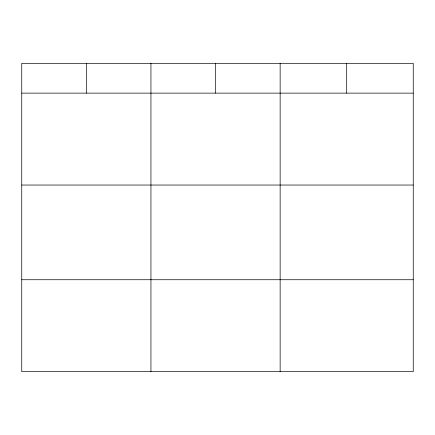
<?xml version="1.0" encoding="UTF-8"?>
<svg xmlns="http://www.w3.org/2000/svg" width="435" height="435" viewBox="0 0 435 435"><rect width="100%" height="100%" fill="white"/><g stroke="black" fill="none" stroke-linecap="round" stroke-linejoin="round"><path stroke-width="0.65" d="M413.25 185.038L413.25 63.363L21.75 63.363L21.75 371.637L413.25 371.637L413.25 185.038L21.75 185.038M21.75 93.133L413.25 93.133M21.75 279.732L413.25 279.732M346.695 63.363L346.695 93.133M280.14 63.363L280.14 371.637M215.542 63.363L215.542 93.133M150.945 63.363L150.945 371.637M86.347 63.363L86.347 93.133"/></g></svg>
